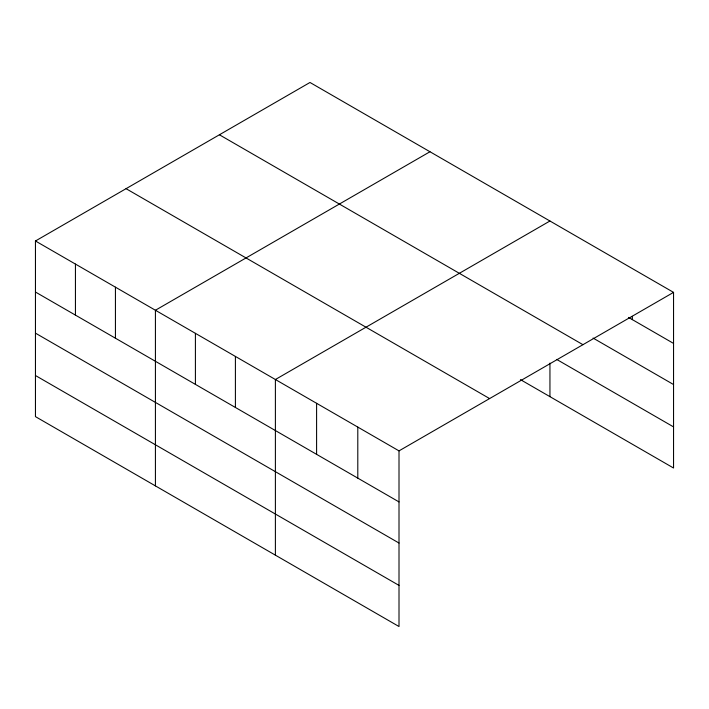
<?xml version="1.0" encoding="UTF-8"?>
<svg xmlns="http://www.w3.org/2000/svg" width="709" height="709" viewBox="0 0 709 709"><rect width="100%" height="100%" fill="white"/><g stroke="black" fill="none" stroke-linecap="round" stroke-linejoin="round"><path stroke-width="1.06" d="M399.007 543.041L399.007 450.88L35.45 240.989L35.45 416.626L399.007 626.526L399.007 543.041L35.45 333.141M520.424 379.607L673.55 468.011L673.55 292.374L309.993 82.474L35.45 240.989M429.973 151.744L155.422 310.25L155.422 485.895M549.945 221.004L275.393 379.519L275.393 555.156M399.007 450.88L673.55 292.374M628.511 317.41L673.55 343.413M593.061 338.06L673.55 384.535M219.4 134.781L582.949 344.68M556.654 359.401L673.55 426.898M126.051 188.674L489.6 398.573M35.45 292.028L399.007 501.919M35.45 375.513L399.007 585.404M632.348 316.365L632.348 319.626M549.945 363.105L549.945 396.65M357.797 427.093L357.797 478.132M316.595 403.306L316.595 454.345M235.406 356.423L235.406 407.471M195.409 333.336L195.409 384.375M115.434 287.163L115.434 338.202M75.438 264.076L75.438 315.115"/></g></svg>
